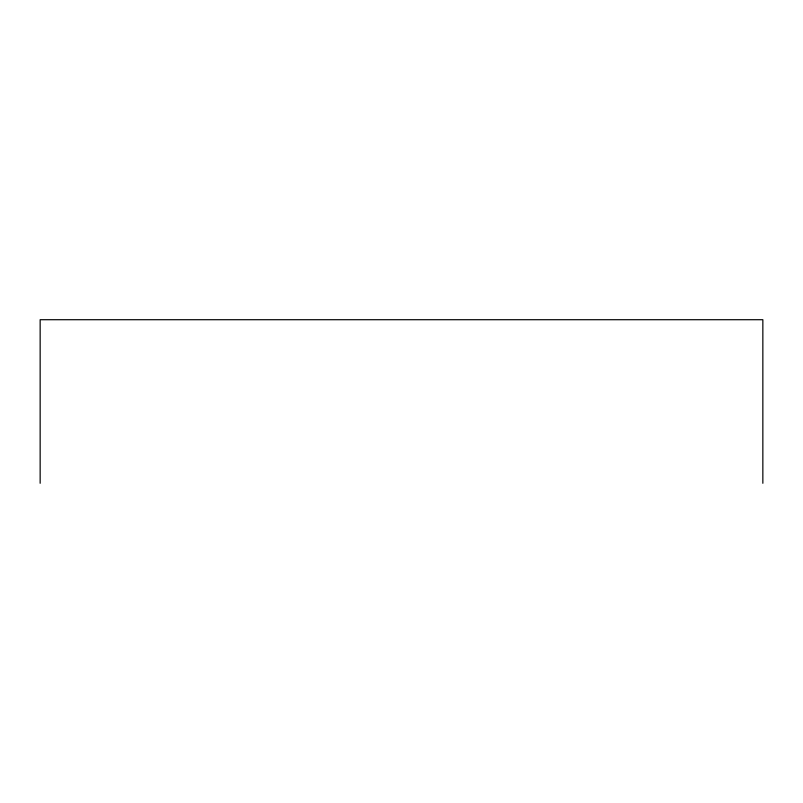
<?xml version="1.0" encoding="UTF-8"?>
<svg xmlns="http://www.w3.org/2000/svg" width="803" height="803" viewBox="0 0 803 803"><rect width="100%" height="100%" fill="white"/><g stroke="black" fill="none" stroke-linecap="round" stroke-linejoin="round"><path stroke-width="1.2" d="M762.85 483.286L762.85 319.714L40.15 319.714L40.15 483.286"/></g></svg>
